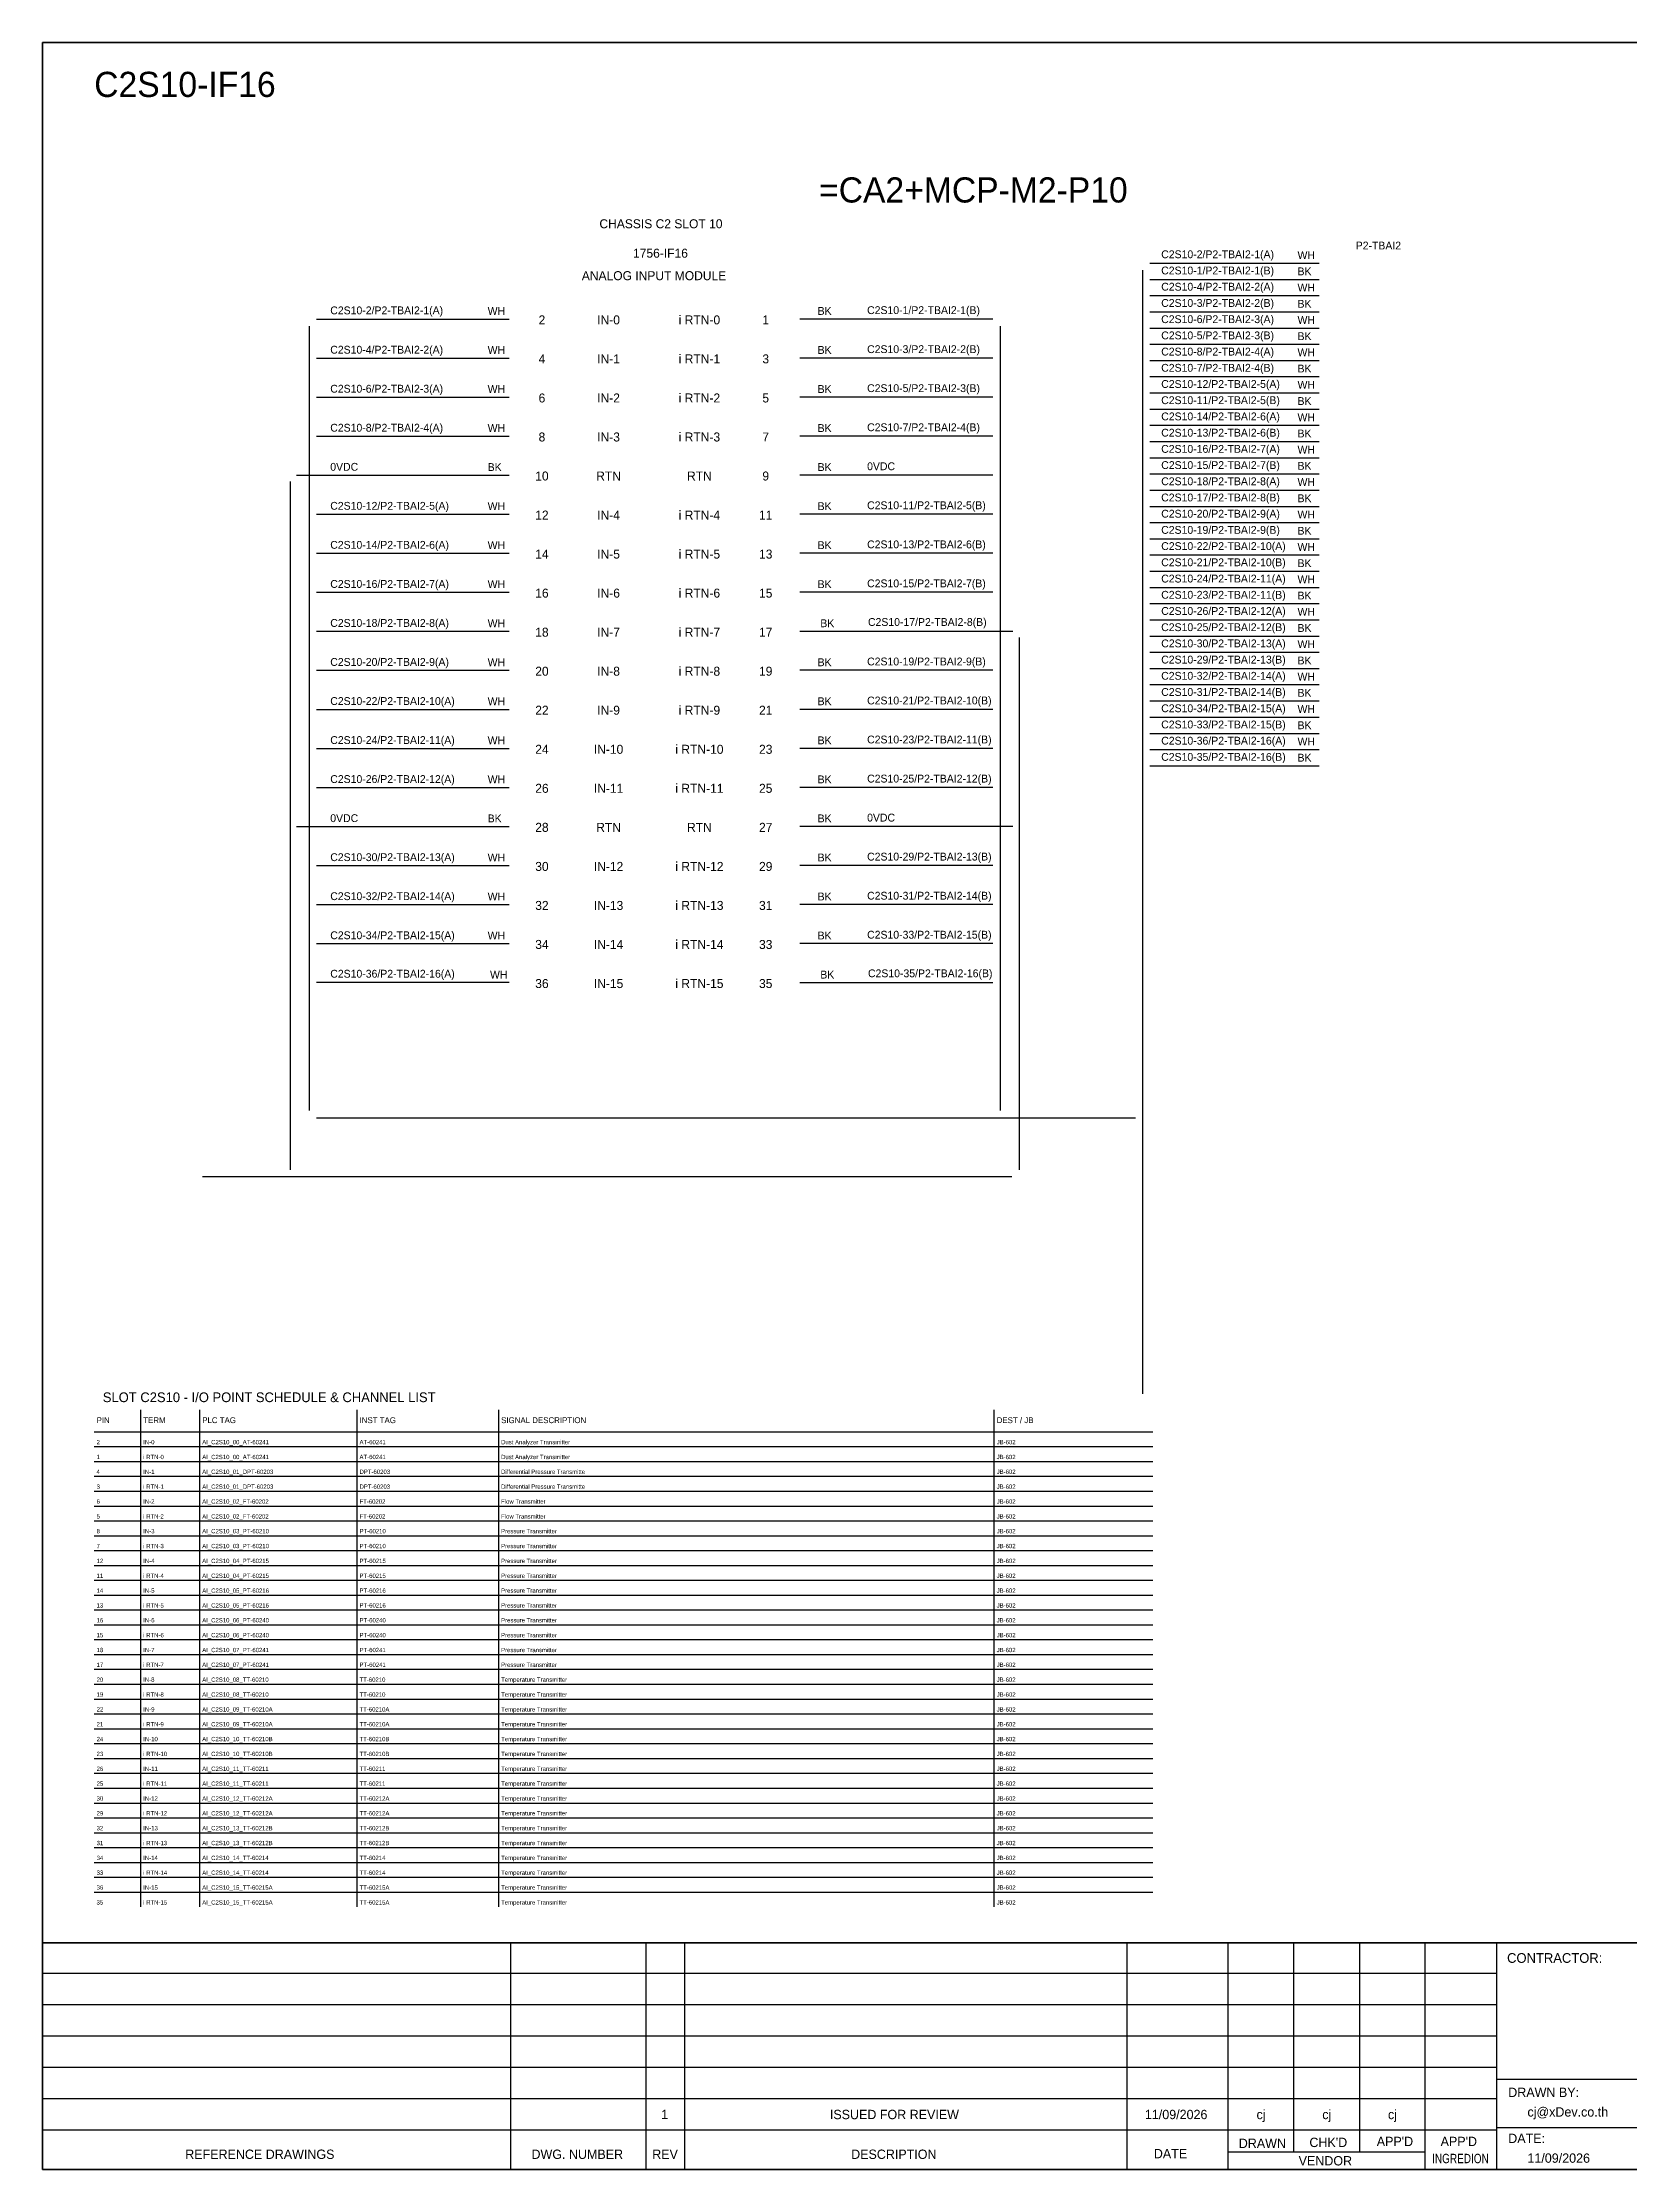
# Model space of a CAD drawing. Header units: metres. Extents: x 0 to 54213, y 0 to 2704.
# Drawn here: x 8387 to 10404, y 0 to 2704 of the extents above; entities that cross this region are included whole.
import ezdxf
from ezdxf.enums import TextEntityAlignment as Align

# ---------------------------------------------------------------- set-up
doc = ezdxf.new("R2010")
doc.units = ezdxf.units.M

msp = doc.modelspace()

# ---------------------------------------------------------------- linework, layer by layer
at = {"ltscale": 25.4}
for p, q in [((9794.3, 2403.1), (10009.7, 2403.1)), ((9594.8, 2352.7), (9349.5, 2352.7)), ((9794.3, 2361.9), (10009.7, 2361.9)), ((9594.8, 2303.1), (9349.5, 2303.1)), ((9794.3, 2320.6), (10009.7, 2320.6)), ((9794.3, 2279.4), (10009.7, 2279.4)), ((9594.8, 2253.5), (9349.5, 2253.5)), ((9794.3, 2238.2), (10009.7, 2238.2)), ((9594.8, 2203.8), (9349.5, 2203.8)), ((9794.3, 2197), (10009.7, 2197)), ((8709.5, 2154.2), (8980, 2154.2)), ((9594.8, 2154.2), (9349.5, 2154.2)), ((9794.3, 2155.7), (10009.7, 2155.7)), ((9794.3, 2114.5), (10009.7, 2114.5)), ((9594.8, 2104.6), (9349.5, 2104.6)), ((9794.3, 2073.3), (10009.7, 2073.3)), ((9594.8, 2055), (9349.5, 2055)), ((9794.3, 2032.1), (10009.7, 2032.1)), ((9594.8, 2005.3), (9349.5, 2005.3)), ((9794.3, 1990.8), (10009.7, 1990.8)), ((9349.5, 1955.7), (9620, 1955.7)), ((9794.3, 1949.6), (10009.7, 1949.6)), ((9594.8, 1906.1), (9349.5, 1906.1)), ((9794.3, 1908.4), (10009.7, 1908.4)), ((9794.3, 1867.2), (10009.7, 1867.2)), ((9594.8, 1856.4), (9349.5, 1856.4)), ((9794.3, 1825.9), (10009.7, 1825.9)), ((9594.8, 1806.8), (9349.5, 1806.8)), ((9794.3, 1784.7), (10009.7, 1784.7)), ((9594.8, 1757.2), (9349.5, 1757.2)), ((8709.5, 1707.5), (8980, 1707.5)), ((9620, 1707.5), (9349.5, 1707.5)), ((9594.8, 1657.9), (9349.5, 1657.9)), ((9594.8, 1608.3), (9349.5, 1608.3)), ((9594.8, 1558.6), (9349.5, 1558.6)), ((9349.5, 1509), (9594.8, 1509))]:
    msp.add_line(p, q, dxfattribs=at)
at = {"color": 7}
for p, q in [((8511.6, 333.8), (8511.6, 965.9)), ((8586.6, 333.8), (8586.6, 965.9)), ((8786.6, 333.8), (8786.6, 965.9)), ((8966.6, 333.8), (8966.6, 965.9)), ((9596.6, 333.8), (9596.6, 965.9)), ((8452.3, 937.9), (9798.1, 937.9))]:
    msp.add_line(p, q, dxfattribs=at)
at = {"color": 8}
for p, q in [((8452.3, 919), (9798.1, 919)), ((8452.3, 900.1), (9798.1, 900.1)), ((8452.3, 881.3), (9798.1, 881.3)), ((8452.3, 862.4), (9798.1, 862.4)), ((8452.3, 843.5), (9798.1, 843.5)), ((8452.3, 824.6), (9798.1, 824.6)), ((8452.3, 805.8), (9798.1, 805.8)), ((8452.3, 786.9), (9798.1, 786.9)), ((8452.3, 768), (9798.1, 768)), ((8452.3, 749.1), (9798.1, 749.1)), ((8452.3, 730.2), (9798.1, 730.2)), ((8452.3, 711.4), (9798.1, 711.4)), ((8452.3, 692.5), (9798.1, 692.5)), ((8452.3, 673.6), (9798.1, 673.6)), ((8452.3, 654.7), (9798.1, 654.7)), ((8452.3, 635.9), (9798.1, 635.9)), ((8452.3, 617), (9798.1, 617)), ((8452.3, 598.1), (9798.1, 598.1)), ((8452.3, 579.2), (9798.1, 579.2)), ((8452.3, 560.3), (9798.1, 560.3)), ((8452.3, 541.5), (9798.1, 541.5)), ((8452.3, 522.6), (9798.1, 522.6)), ((8452.3, 503.7), (9798.1, 503.7)), ((8452.3, 484.8), (9798.1, 484.8)), ((8452.3, 465.9), (9798.1, 465.9)), ((8452.3, 447.1), (9798.1, 447.1)), ((8452.3, 428.2), (9798.1, 428.2)), ((8452.3, 409.3), (9798.1, 409.3)), ((8452.3, 390.4), (9798.1, 390.4)), ((8452.3, 371.6), (9798.1, 371.6)), ((8452.3, 352.7), (9798.1, 352.7))]:
    msp.add_line(p, q, dxfattribs=at)
at = {"layer": 'GT_1', "color": 4}
for p, q in [((8982, 0), (8982, 288.2)), ((9153.9, 0), (9153.9, 288.2)), ((9203, 0), (9203, 288.2)), ((9765.7, 0), (9765.7, 288.2)), ((9894, 0), (9894, 288.2)), ((9977.6, 21.8), (9977.6, 288.2)), ((10061.1, 21.8), (10061.1, 288.2)), ((10144.4, 0), (10144.4, 288.2)), ((10235.4, 0), (10235.4, 288.2)), ((10235.4, 249.3), (8386.6, 249.3)), ((10235.4, 209.5), (8386.6, 209.5)), ((10235.4, 169.6), (8386.6, 169.6)), ((10235.4, 129.7), (8386.6, 129.7)), ((11022.4, 114.3), (10235.4, 114.3)), ((10235.4, 89.7), (8386.6, 89.7)), ((10235.3, 49.8), (8386.6, 49.8)), ((11022.4, 52.9), (10235.4, 52.9)), ((10144.4, 21.8), (9894, 21.8))]:
    msp.add_line(p, q, dxfattribs=at)
at = {"layer": 'HELPPOINT', "color": 4, "lineweight": 35}
for p, q in [((8386.6, 0), (8386.6, 2704.2)), ((8386.6, 2704.2), (12279.9, 2704.2)), ((8386.6, 0), (8386.6, 2704.2)), ((8386.6, 2704.2), (12279.9, 2704.2)), ((12279.9, 0), (8386.6, 0)), ((12279.9, 0), (8386.6, 0))]:
    msp.add_line(p, q, dxfattribs=at)
at = {"layer": 'IE-WIRE', "color": 4, "ltscale": 25.4}
for p, q in [((9785.2, 2414.6), (9785.2, 986.1)), ((9794.3, 2423.7), (10009.7, 2423.7)), ((9794.3, 2382.5), (10009.7, 2382.5)), ((8734.8, 2352.7), (8980, 2352.7)), ((8725.6, 2343.6), (8725.6, 1346.2)), ((9603.9, 2343.6), (9603.9, 1346.2)), ((9794.3, 2341.2), (10009.7, 2341.2)), ((8734.8, 2303.1), (8980, 2303.1)), ((9794.3, 2300), (10009.7, 2300)), ((8734.8, 2253.5), (8980, 2253.5)), ((9794.3, 2258.8), (10009.7, 2258.8)), ((9794.3, 2217.6), (10009.7, 2217.6)), ((8734.8, 2203.8), (8980, 2203.8)), ((9794.3, 2176.3), (10009.7, 2176.3)), ((9794.3, 2135.1), (10009.7, 2135.1)), ((8734.8, 2104.6), (8980, 2104.6)), ((9794.3, 2093.9), (10009.7, 2093.9)), ((8734.8, 2055), (8980, 2055)), ((9794.3, 2052.7), (10009.7, 2052.7)), ((8734.8, 2005.3), (8980, 2005.3)), ((9794.3, 2011.5), (10009.7, 2011.5)), ((8734.8, 1955.7), (8980, 1955.7)), ((9794.3, 1970.2), (10009.7, 1970.2)), ((9794.3, 1929), (10009.7, 1929)), ((8734.8, 1906.1), (8980, 1906.1)), ((9794.3, 1887.8), (10009.7, 1887.8)), ((8734.8, 1856.4), (8980, 1856.4)), ((9794.3, 1846.6), (10009.7, 1846.6)), ((8734.8, 1806.8), (8980, 1806.8)), ((9794.3, 1805.3), (10009.7, 1805.3)), ((8734.8, 1757.2), (8980, 1757.2)), ((8734.8, 1657.9), (8980, 1657.9)), ((8734.8, 1608.3), (8980, 1608.3)), ((8734.8, 1558.6), (8980, 1558.6)), ((8980, 1509), (8734.8, 1509))]:
    msp.add_line(p, q, dxfattribs=at)
at = {"layer": 'IE-WIRE', "color": 7, "ltscale": 25.4}
for p, q in [((8701.5, 2146.2), (8701.5, 1270.9)), ((9628, 1947.7), (9628, 1270.9)), ((9619, 1262), (8590, 1262))]:
    msp.add_line(p, q, dxfattribs=at)
at = {"layer": 'IE-WIRE', "color": 4}
msp.add_line((8734.7, 1337), (9776, 1337), dxfattribs=at)
at = {"layer": 'MEMBER', "color": 4, "lineweight": 35}
msp.add_line((8386.6, 288.2), (12279.9, 288.2), dxfattribs=at)
msp.add_line((8386.6, 288.2), (12279.9, 288.2), dxfattribs=at)

# ---------------------------------------------------------------- texts
at = {"color": 2}
msp.add_text('C2S10-IF16', height=32, dxfattribs=at).set_placement((8452.3, 2635))
for s, height, p in [('=CA2+MCP-M2-P10', 32, (9570, 2516.8)), ('CHASSIS C2 SLOT 10', 11.441, (9172.8, 2473.8)), ('1756-IF16', 11.44, (9172.2, 2436.4)), ('ANALOG INPUT MODULE', 11.441, (9164, 2407.8)), ('2', 11.4, (9021.5, 2351.6)), ('IN-0', 11.44, (9106.2, 2351.6)), ('i RTN-0', 11.44, (9221.7, 2351.6)), ('1', 11.4, (9306, 2351.6)), ('4', 11.4, (9021.5, 2302)), ('IN-1', 11.44, (9106.2, 2302)), ('i RTN-1', 11.44, (9221.7, 2302)), ('3', 11.4, (9306, 2302)), ('6', 11.4, (9021.5, 2252.3)), ('IN-2', 11.44, (9106.2, 2252.3)), ('i RTN-2', 11.44, (9221.7, 2252.3)), ('5', 11.4, (9306, 2252.3)), ('8', 11.4, (9021.5, 2202.7)), ('IN-3', 11.44, (9106.2, 2202.7)), ('i RTN-3', 11.44, (9221.7, 2202.7)), ('7', 11.4, (9306, 2202.7)), ('10', 11.44, (9021.5, 2153.1)), ('RTN', 11.44, (9106.2, 2153.1)), ('RTN', 11.44, (9221.7, 2153.1)), ('9', 11.4, (9306, 2153.1)), ('12', 11.44, (9021.5, 2103.4)), ('i RTN-4', 11.44, (9221.7, 2103.4)), ('IN-4', 11.44, (9106.2, 2103.4)), ('11', 11.44, (9306, 2103.4)), ('14', 11.44, (9021.5, 2053.8)), ('IN-5', 11.44, (9106.2, 2053.8)), ('i RTN-5', 11.44, (9221.7, 2053.8)), ('13', 11.44, (9306, 2053.8)), ('16', 11.44, (9021.5, 2004.2)), ('IN-6', 11.44, (9106.2, 2004.2)), ('i RTN-6', 11.44, (9221.7, 2004.2)), ('15', 11.44, (9306, 2004.2)), ('18', 11.44, (9021.5, 1954.5)), ('IN-7', 11.44, (9106.2, 1954.5)), ('i RTN-7', 11.44, (9221.7, 1954.5)), ('17', 11.44, (9306, 1954.5)), ('20', 11.44, (9021.5, 1904.9)), ('IN-8', 11.44, (9106.2, 1904.9)), ('i RTN-8', 11.44, (9221.7, 1904.9)), ('19', 11.44, (9306, 1904.9)), ('22', 11.44, (9021.5, 1855.3)), ('IN-9', 11.44, (9106.2, 1855.3)), ('i RTN-9', 11.44, (9221.7, 1855.3)), ('21', 11.44, (9306, 1855.3)), ('i RTN-10', 11.44, (9221.7, 1805.6)), ('24', 11.44, (9021.5, 1805.6)), ('IN-10', 11.44, (9106.2, 1805.6)), ('23', 11.44, (9306, 1805.6)), ('26', 11.44, (9021.5, 1756)), ('IN-11', 11.44, (9106.2, 1756)), ('i RTN-11', 11.44, (9221.7, 1756)), ('25', 11.44, (9306, 1756)), ('28', 11.44, (9021.5, 1706.4)), ('RTN', 11.44, (9106.2, 1706.4)), ('RTN', 11.44, (9221.7, 1706.4)), ('27', 11.44, (9306, 1706.4)), ('30', 11.44, (9021.5, 1656.7)), ('IN-12', 11.44, (9106.2, 1656.7)), ('i RTN-12', 11.44, (9221.7, 1656.7)), ('29', 11.44, (9306, 1656.7)), ('32', 11.44, (9021.5, 1607.1)), ('IN-13', 11.44, (9106.2, 1607.1)), ('i RTN-13', 11.44, (9221.7, 1607.1)), ('31', 11.44, (9306, 1607.1)), ('34', 11.44, (9021.5, 1557.5)), ('IN-14', 11.44, (9106.2, 1557.5)), ('i RTN-14', 11.44, (9221.7, 1557.5)), ('33', 11.44, (9306, 1557.5)), ('36', 11.44, (9021.5, 1507.8)), ('IN-15', 11.44, (9106.2, 1507.8)), ('i RTN-15', 11.44, (9221.7, 1507.8)), ('35', 11.44, (9306, 1507.8))]:
    msp.add_text(s, height=height, dxfattribs=at).set_placement(p, align=Align.MIDDLE_CENTER)
at = {"color": 4}
for s, height, p in [('C2S10-2/P2-TBAI2-1(A)', 9.949, (9808.8, 2430)), ('WH', 9.95, (9982.1, 2428.9)), ('C2S10-4/P2-TBAI2-2(A)', 9.949, (9808.8, 2388.8)), ('WH', 9.95, (9982.1, 2387.7)), ('C2S10-2/P2-TBAI2-1(A)', 9.949, (8752.4, 2358.7)), ('WH', 9.95, (8952.5, 2358)), ('C2S10-6/P2-TBAI2-3(A)', 9.949, (9808.8, 2347.5)), ('WH', 9.95, (9982.1, 2346.5)), ('C2S10-4/P2-TBAI2-2(A)', 9.949, (8752.4, 2308.7)), ('WH', 9.95, (8952.5, 2308.4)), ('C2S10-8/P2-TBAI2-4(A)', 9.949, (9808.8, 2306.3)), ('WH', 9.95, (9982.1, 2305.3)), ('C2S10-12/P2-TBAI2-5(A)', 9.949, (9808.8, 2265.1)), ('WH', 9.95, (9982.1, 2264.1)), ('C2S10-6/P2-TBAI2-3(A)', 9.949, (8752.4, 2259.1)), ('WH', 9.95, (8952.5, 2258.7)), ('C2S10-8/P2-TBAI2-4(A)', 9.949, (8752.4, 2209.5)), ('WH', 9.95, (8952.5, 2209.1)), ('C2S10-14/P2-TBAI2-6(A)', 9.949, (9808.8, 2223.9)), ('WH', 9.95, (9982.1, 2222.8)), ('C2S10-16/P2-TBAI2-7(A)', 9.949, (9808.8, 2182.6)), ('WH', 9.95, (9982.1, 2181.6)), ('C2S10-18/P2-TBAI2-8(A)', 9.949, (9808.8, 2141.4)), ('WH', 9.95, (9982.1, 2140.4)), ('C2S10-12/P2-TBAI2-5(A)', 9.949, (8752.4, 2110.2)), ('WH', 9.95, (8952.5, 2109.8)), ('C2S10-20/P2-TBAI2-9(A)', 9.949, (9808.8, 2100.2)), ('WH', 9.95, (9982.1, 2099.2)), ('C2S10-14/P2-TBAI2-6(A)', 9.949, (8752.4, 2060.6)), ('WH', 9.95, (8952.5, 2060.2)), ('C2S10-22/P2-TBAI2-10(A)', 9.949, (9808.8, 2059)), ('WH', 9.95, (9982.1, 2057.9)), ('C2S10-24/P2-TBAI2-11(A)', 9.949, (9808.8, 2017.7)), ('C2S10-16/P2-TBAI2-7(A)', 9.949, (8752.4, 2010.9)), ('WH', 9.95, (8952.5, 2010.6)), ('WH', 9.95, (9982.1, 2016.7)), ('C2S10-26/P2-TBAI2-12(A)', 9.949, (9808.8, 1976.5)), ('WH', 9.95, (9982.1, 1975.5)), ('C2S10-18/P2-TBAI2-8(A)', 9.949, (8752.4, 1961.3)), ('WH', 9.95, (8952.5, 1960.9)), ('C2S10-20/P2-TBAI2-9(A)', 9.949, (8752.4, 1911.7)), ('WH', 9.95, (8952.5, 1911.3)), ('C2S10-30/P2-TBAI2-13(A)', 9.949, (9808.8, 1935.3)), ('WH', 9.95, (9982.1, 1934.3)), ('C2S10-32/P2-TBAI2-14(A)', 9.949, (9808.8, 1894.1)), ('WH', 9.95, (9982.1, 1893)), ('C2S10-22/P2-TBAI2-10(A)', 9.949, (8752.4, 1862)), ('WH', 9.95, (8952.5, 1861.7)), ('C2S10-34/P2-TBAI2-15(A)', 9.949, (9808.8, 1852.8)), ('WH', 9.95, (9982.1, 1851.8)), ('C2S10-24/P2-TBAI2-11(A)', 9.949, (8752.4, 1812.4)), ('WH', 9.95, (8952.5, 1812)), ('C2S10-36/P2-TBAI2-16(A)', 9.949, (9808.8, 1811.6)), ('WH', 9.95, (9982.1, 1810.6)), ('C2S10-26/P2-TBAI2-12(A)', 9.949, (8752.4, 1762.8)), ('WH', 9.95, (8952.5, 1762.4)), ('C2S10-30/P2-TBAI2-13(A)', 9.949, (8752.4, 1663.5)), ('WH', 9.95, (8952.5, 1663.1)), ('C2S10-32/P2-TBAI2-14(A)', 9.949, (8752.4, 1613.9)), ('WH', 9.95, (8952.5, 1613.5)), ('C2S10-34/P2-TBAI2-15(A)', 9.949, (8752.4, 1564.2)), ('WH', 9.95, (8952.5, 1563.9)), ('C2S10-36/P2-TBAI2-16(A)', 9.949, (8752.4, 1515.3)), ('WH', 9.95, (8955.5, 1514.2))]:
    msp.add_text(s, height=height, dxfattribs=at).set_placement(p)
msp.add_text('P2-TBAI2', height=9.95, dxfattribs=at).set_placement((10084.9, 2446.1), align=Align.MIDDLE_CENTER)
for s, height, p in [('C2S10-1/P2-TBAI2-1(B)', 9.949, (9808.8, 2409.4)), ('BK', 9.95, (9982.1, 2408.3)), ('BK', 9.95, (9372, 2358)), ('C2S10-1/P2-TBAI2-1(B)', 9.949, (9434.9, 2359)), ('C2S10-3/P2-TBAI2-2(B)', 9.949, (9808.8, 2368.1)), ('BK', 9.95, (9982.1, 2367.1)), ('C2S10-5/P2-TBAI2-3(B)', 9.949, (9808.8, 2326.9)), ('BK', 9.95, (9982.1, 2325.9)), ('BK', 9.95, (9372, 2308.4)), ('C2S10-3/P2-TBAI2-2(B)', 9.949, (9434.9, 2309.4)), ('C2S10-7/P2-TBAI2-4(B)', 9.949, (9808.8, 2285.7)), ('BK', 9.95, (9982.1, 2284.7)), ('BK', 9.95, (9372, 2258.7)), ('C2S10-5/P2-TBAI2-3(B)', 9.949, (9434.9, 2259.8)), ('C2S10-11/P2-TBAI2-5(B)', 9.949, (9808.8, 2244.5)), ('BK', 9.95, (9982.1, 2243.4)), ('BK', 9.95, (9372, 2209.1)), ('C2S10-7/P2-TBAI2-4(B)', 9.949, (9434.9, 2210.1)), ('C2S10-13/P2-TBAI2-6(B)', 9.949, (9808.8, 2203.2)), ('BK', 9.95, (9982.1, 2202.2)), ('0VDC', 9.95, (8752.4, 2159.8)), ('BK', 9.95, (8952.5, 2159.5)), ('BK', 9.95, (9372, 2159.5)), ('0VDC', 9.95, (9434.9, 2160.5)), ('C2S10-15/P2-TBAI2-7(B)', 9.949, (9808.8, 2162)), ('BK', 9.95, (9982.1, 2161)), ('BK', 9.95, (9372, 2109.8)), ('C2S10-11/P2-TBAI2-5(B)', 9.949, (9434.9, 2110.9)), ('C2S10-17/P2-TBAI2-8(B)', 9.949, (9808.8, 2120.8)), ('BK', 9.95, (9982.1, 2119.8)), ('C2S10-19/P2-TBAI2-9(B)', 9.949, (9808.8, 2079.6)), ('BK', 9.95, (9982.1, 2078.5)), ('BK', 9.95, (9372, 2060.2)), ('C2S10-13/P2-TBAI2-6(B)', 9.949, (9434.9, 2061.2)), ('C2S10-21/P2-TBAI2-10(B)', 9.949, (9808.8, 2038.4)), ('BK', 9.95, (9982.1, 2037.3)), ('BK', 9.95, (9372, 2010.6)), ('C2S10-15/P2-TBAI2-7(B)', 9.949, (9434.9, 2011.6)), ('C2S10-23/P2-TBAI2-11(B)', 9.949, (9808.8, 1997.1)), ('BK', 9.95, (9982.1, 1996.1)), ('BK', 9.95, (9375.4, 1960.9)), ('C2S10-17/P2-TBAI2-8(B)', 9.949, (9436, 1962.5)), ('C2S10-25/P2-TBAI2-12(B)', 9.949, (9808.8, 1955.9)), ('BK', 9.95, (9982.1, 1954.9)), ('BK', 9.95, (9372, 1911.3)), ('C2S10-19/P2-TBAI2-9(B)', 9.949, (9434.9, 1912.3)), ('C2S10-29/P2-TBAI2-13(B)', 9.949, (9808.8, 1914.7)), ('BK', 9.95, (9982.1, 1913.6)), ('BK', 9.95, (9372, 1861.7)), ('C2S10-21/P2-TBAI2-10(B)', 9.949, (9434.9, 1862.7)), ('C2S10-31/P2-TBAI2-14(B)', 9.949, (9808.8, 1873.5)), ('BK', 9.95, (9982.1, 1872.4)), ('C2S10-33/P2-TBAI2-15(B)', 9.949, (9808.8, 1832.2)), ('BK', 9.95, (9982.1, 1831.2)), ('BK', 9.95, (9372, 1812)), ('C2S10-23/P2-TBAI2-11(B)', 9.949, (9434.9, 1813.1)), ('C2S10-35/P2-TBAI2-16(B)', 9.949, (9808.8, 1791)), ('BK', 9.95, (9982.1, 1790)), ('BK', 9.95, (9372, 1762.4)), ('C2S10-25/P2-TBAI2-12(B)', 9.949, (9434.9, 1763.4)), ('0VDC', 9.95, (8752.4, 1713.1)), ('BK', 9.95, (8952.5, 1712.8)), ('BK', 9.95, (9372, 1712.8)), ('0VDC', 9.95, (9434.9, 1713.8)), ('BK', 9.95, (9372, 1663.1)), ('C2S10-29/P2-TBAI2-13(B)', 9.949, (9434.9, 1664.2)), ('BK', 9.95, (9372, 1613.5)), ('C2S10-31/P2-TBAI2-14(B)', 9.949, (9434.9, 1614.5)), ('BK', 9.95, (9372, 1563.9)), ('C2S10-33/P2-TBAI2-15(B)', 9.949, (9434.9, 1564.9)), ('BK', 9.95, (9375.4, 1514.2)), ('C2S10-35/P2-TBAI2-16(B)', 9.949, (9436, 1515.8))]:
    msp.add_text(s, height=height).set_placement(p)
at = {"color": 3}
for s, p in [('PIN', (8455.3, 948.9)), ('TERM', (8514.6, 948.9)), ('PLC TAG', (8589.6, 948.9)), ('INST TAG', (8789.6, 948.9)), ('SIGNAL DESCRIPTION', (8969.6, 948.9)), ('DEST / JB', (9599.6, 948.9))]:
    msp.add_text(s, height=7.5, dxfattribs=at).set_placement(p)
at = {"color": 7}
for s, p in [('2', (8455.3, 922)), ('IN-0', (8514.6, 922)), ('AI_C2S10_00_AT-60241', (8589.6, 922)), ('AT-60241', (8789.6, 922)), ('Dust Analyzer Transmitter', (8969.6, 922)), ('JB-602', (9599.6, 922)), ('1', (8455.3, 903.1)), ('i RTN-0', (8514.6, 903.1)), ('AI_C2S10_00_AT-60241', (8589.6, 903.1)), ('AT-60241', (8789.6, 903.1)), ('Dust Analyzer Transmitter', (8969.6, 903.1)), ('JB-602', (9599.6, 903.1)), ('4', (8455.3, 884.3)), ('3', (8455.3, 865.4)), ('i RTN-1', (8514.6, 865.4)), ('IN-1', (8514.6, 884.3)), ('AI_C2S10_01_DPT-60203', (8589.6, 884.3)), ('AI_C2S10_01_DPT-60203', (8589.6, 865.4)), ('DPT-60203', (8789.6, 884.3)), ('DPT-60203', (8789.6, 865.4)), ('Differential Pressure Transmitte', (8969.6, 884.3)), ('Differential Pressure Transmitte', (8969.6, 865.4)), ('JB-602', (9599.6, 884.3)), ('JB-602', (9599.6, 865.4)), ('6', (8455.3, 846.5)), ('IN-2', (8514.6, 846.5)), ('AI_C2S10_02_FT-60202', (8589.6, 846.5)), ('FT-60202', (8789.6, 846.5)), ('Flow Transmitter', (8969.6, 846.5)), ('JB-602', (9599.6, 846.5)), ('5', (8455.3, 827.6)), ('8', (8455.3, 808.8)), ('i RTN-2', (8514.6, 827.6)), ('IN-3', (8514.6, 808.8)), ('AI_C2S10_02_FT-60202', (8589.6, 827.6)), ('AI_C2S10_03_PT-60210', (8589.6, 808.8)), ('FT-60202', (8789.6, 827.6)), ('PT-60210', (8789.6, 808.8)), ('Flow Transmitter', (8969.6, 827.6)), ('Pressure Transmitter', (8969.6, 808.8)), ('JB-602', (9599.6, 827.6)), ('JB-602', (9599.6, 808.8)), ('7', (8455.3, 789.9)), ('i RTN-3', (8514.6, 789.9)), ('AI_C2S10_03_PT-60210', (8589.6, 789.9)), ('PT-60210', (8789.6, 789.9)), ('Pressure Transmitter', (8969.6, 789.9)), ('JB-602', (9599.6, 789.9)), ('12', (8455.3, 771)), ('11', (8455.3, 752.1)), ('i RTN-4', (8514.6, 752.1)), ('IN-4', (8514.6, 771)), ('AI_C2S10_04_PT-60215', (8589.6, 771)), ('AI_C2S10_04_PT-60215', (8589.6, 752.1)), ('PT-60215', (8789.6, 771)), ('PT-60215', (8789.6, 752.1)), ('Pressure Transmitter', (8969.6, 771)), ('Pressure Transmitter', (8969.6, 752.1)), ('JB-602', (9599.6, 771)), ('JB-602', (9599.6, 752.1)), ('14', (8455.3, 733.2)), ('IN-5', (8514.6, 733.2)), ('AI_C2S10_05_PT-60216', (8589.6, 733.2)), ('PT-60216', (8789.6, 733.2)), ('Pressure Transmitter', (8969.6, 733.2)), ('JB-602', (9599.6, 733.2)), ('13', (8455.3, 714.4)), ('i RTN-5', (8514.6, 714.4)), ('AI_C2S10_05_PT-60216', (8589.6, 714.4)), ('PT-60216', (8789.6, 714.4)), ('Pressure Transmitter', (8969.6, 714.4)), ('JB-602', (9599.6, 714.4)), ('16', (8455.3, 695.5)), ('15', (8455.3, 676.6)), ('i RTN-6', (8514.6, 676.6)), ('IN-6', (8514.6, 695.5)), ('AI_C2S10_06_PT-60240', (8589.6, 695.5)), ('AI_C2S10_06_PT-60240', (8589.6, 676.6)), ('PT-60240', (8789.6, 695.5)), ('PT-60240', (8789.6, 676.6)), ('Pressure Transmitter', (8969.6, 695.5)), ('Pressure Transmitter', (8969.6, 676.6)), ('JB-602', (9599.6, 695.5)), ('JB-602', (9599.6, 676.6)), ('18', (8455.3, 657.7)), ('IN-7', (8514.6, 657.7)), ('AI_C2S10_07_PT-60241', (8589.6, 657.7)), ('PT-60241', (8789.6, 657.7)), ('Pressure Transmitter', (8969.6, 657.7)), ('JB-602', (9599.6, 657.7)), ('20', (8455.3, 620)), ('17', (8455.3, 638.9)), ('i RTN-7', (8514.6, 638.9)), ('IN-8', (8514.6, 620)), ('AI_C2S10_07_PT-60241', (8589.6, 638.9)), ('AI_C2S10_08_TT-60210', (8589.6, 620)), ('TT-60210', (8789.6, 620)), ('PT-60241', (8789.6, 638.9)), ('Temperature Transmitter', (8969.6, 620)), ('Pressure Transmitter', (8969.6, 638.9)), ('JB-602', (9599.6, 638.9)), ('JB-602', (9599.6, 620)), ('19', (8455.3, 601.1)), ('i RTN-8', (8514.6, 601.1)), ('AI_C2S10_08_TT-60210', (8589.6, 601.1)), ('TT-60210', (8789.6, 601.1)), ('Temperature Transmitter', (8969.6, 601.1)), ('JB-602', (9599.6, 601.1)), ('22', (8455.3, 582.2)), ('21', (8455.3, 563.3)), ('i RTN-9', (8514.6, 563.3)), ('IN-9', (8514.6, 582.2)), ('AI_C2S10_09_TT-60210A', (8589.6, 582.2)), ('AI_C2S10_09_TT-60210A', (8589.6, 563.3)), ('TT-60210A', (8789.6, 582.2)), ('TT-60210A', (8789.6, 563.3)), ('Temperature Transmitter', (8969.6, 582.2)), ('Temperature Transmitter', (8969.6, 563.3)), ('JB-602', (9599.6, 582.2)), ('JB-602', (9599.6, 563.3)), ('24', (8455.3, 544.5)), ('IN-10', (8514.6, 544.5)), ('AI_C2S10_10_TT-60210B', (8589.6, 544.5)), ('TT-60210B', (8789.6, 544.5)), ('Temperature Transmitter', (8969.6, 544.5)), ('JB-602', (9599.6, 544.5)), ('23', (8455.3, 525.6)), ('i RTN-10', (8514.6, 525.6)), ('AI_C2S10_10_TT-60210B', (8589.6, 525.6)), ('TT-60210B', (8789.6, 525.6)), ('Temperature Transmitter', (8969.6, 525.6)), ('JB-602', (9599.6, 525.6)), ('26', (8455.3, 506.7)), ('25', (8455.3, 487.8)), ('i RTN-11', (8514.6, 487.8)), ('IN-11', (8514.6, 506.7)), ('AI_C2S10_11_TT-60211', (8589.6, 506.7)), ('AI_C2S10_11_TT-60211', (8589.6, 487.8)), ('TT-60211', (8789.6, 506.7)), ('TT-60211', (8789.6, 487.8)), ('Temperature Transmitter', (8969.6, 506.7)), ('Temperature Transmitter', (8969.6, 487.8)), ('JB-602', (9599.6, 506.7)), ('JB-602', (9599.6, 487.8)), ('30', (8455.3, 468.9)), ('IN-12', (8514.6, 468.9)), ('AI_C2S10_12_TT-60212A', (8589.6, 468.9)), ('TT-60212A', (8789.6, 468.9)), ('Temperature Transmitter', (8969.6, 468.9)), ('JB-602', (9599.6, 468.9)), ('32', (8455.3, 431.2)), ('29', (8455.3, 450.1)), ('i RTN-12', (8514.6, 450.1)), ('IN-13', (8514.6, 431.2)), ('AI_C2S10_12_TT-60212A', (8589.6, 450.1)), ('AI_C2S10_13_TT-60212B', (8589.6, 431.2)), ('TT-60212A', (8789.6, 450.1)), ('TT-60212B', (8789.6, 431.2)), ('Temperature Transmitter', (8969.6, 450.1)), ('Temperature Transmitter', (8969.6, 431.2)), ('JB-602', (9599.6, 450.1)), ('JB-602', (9599.6, 431.2)), ('31', (8455.3, 412.3)), ('i RTN-13', (8514.6, 412.3)), ('AI_C2S10_13_TT-60212B', (8589.6, 412.3)), ('TT-60212B', (8789.6, 412.3)), ('Temperature Transmitter', (8969.6, 412.3)), ('JB-602', (9599.6, 412.3)), ('34', (8455.3, 393.4)), ('33', (8455.3, 374.6)), ('i RTN-14', (8514.6, 374.6)), ('IN-14', (8514.6, 393.4)), ('AI_C2S10_14_TT-60214', (8589.6, 393.4)), ('AI_C2S10_14_TT-60214', (8589.6, 374.6)), ('TT-60214', (8789.6, 393.4)), ('TT-60214', (8789.6, 374.6)), ('Temperature Transmitter', (8969.6, 393.4)), ('Temperature Transmitter', (8969.6, 374.6)), ('JB-602', (9599.6, 393.4)), ('JB-602', (9599.6, 374.6)), ('36', (8455.3, 355.7)), ('IN-15', (8514.6, 355.7)), ('AI_C2S10_15_TT-60215A', (8589.6, 355.7)), ('TT-60215A', (8789.6, 355.7)), ('Temperature Transmitter', (8969.6, 355.7)), ('JB-602', (9599.6, 355.7)), ('35', (8455.3, 336.8)), ('i RTN-15', (8514.6, 336.8)), ('AI_C2S10_15_TT-60215A', (8589.6, 336.8)), ('TT-60215A', (8789.6, 336.8)), ('Temperature Transmitter', (8969.6, 336.8)), ('JB-602', (9599.6, 336.8))]:
    msp.add_text(s, height=5.5, dxfattribs=at).set_placement(p)
at = {"layer": 'MEMBER', "color": 4, "ltscale": 0.8}
for s, height, p in [('SLOT C2S10 - I/O POINT SCHEDULE & CHANNEL LIST', 12.35, (8463.2, 975.6)), ('CONTRACTOR:', 12.35, (10248.5, 262.7)), ('DRAWN BY:', 11.88, (10250, 92.1)), ('cj@xDev.co.th', 11.875, (10274.4, 67.2)), ('DRAWN', 11.88, (9907.4, 27.3)), ("CHK'D", 11.88, (9997.2, 28.5)), ("APP'D", 11.88, (10082.8, 29.7)), ("APP'D", 11.88, (10164, 29.7)), ('DATE:', 11.88, (10250, 33.6)), ('REFERENCE DRAWINGS', 11.875, (8568, 13.4)), ('DWG. NUMBER', 11.875, (9008.2, 13.4)), ('REV', 11.88, (9161.7, 13.4)), ('DESCRIPTION', 11.875, (9414.6, 13.4)), ('DATE', 11.88, (9799.4, 14.2)), ('VENDOR', 11.88, (9983.5, 5.1)), ('11/09/2026', 11.88, (10274.4, 8.5))]:
    msp.add_text(s, height=height, dxfattribs=at).set_placement(p)
for s, height, p in [('1', 11.9, (9177.5, 69.9)), ('ISSUED FOR REVIEW', 11.875, (9469.6, 69.9)), ('11/09/2026', 11.88, (9827.8, 69.9)), ('cj', 11.88, (9935.7, 69.9)), ('cj', 11.88, (10019.3, 69.9)), ('cj', 11.88, (10102.8, 69.9))]:
    msp.add_text(s, height=height, dxfattribs=at).set_placement(p, align=Align.MIDDLE_CENTER)
at = {"layer": 'MEMBER', "color": 4, "ltscale": 0.8, "width": 0.8}
msp.add_text('INGREDION', height=11.88, dxfattribs=at).set_placement((10153.2, 8))

doc.saveas('drawing.dxf')
